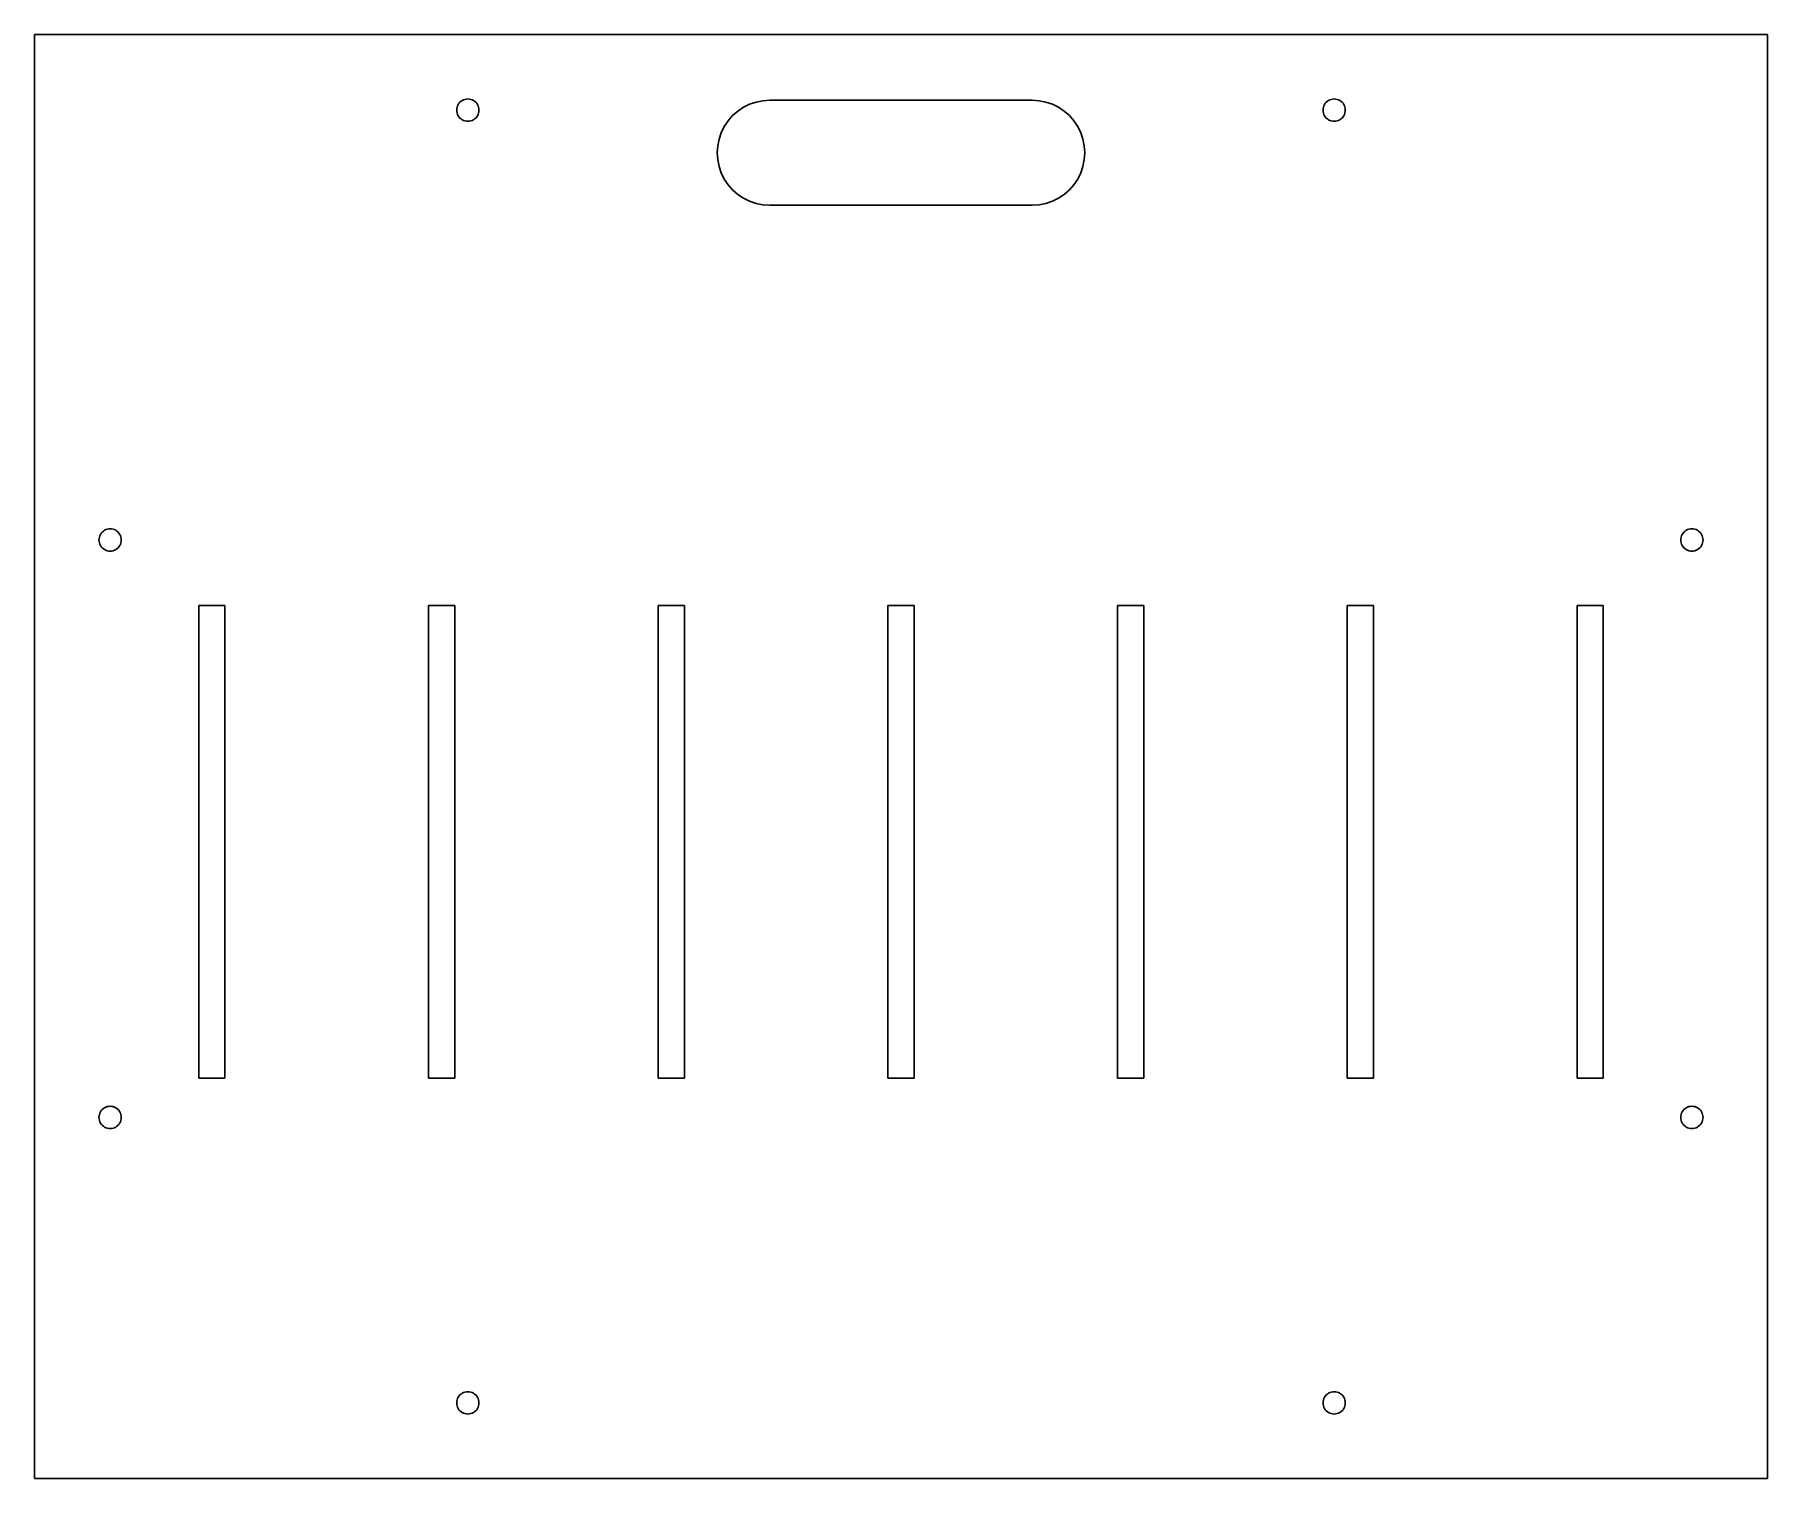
# Model space of a CAD drawing. Header units: metres. Extents: x 0 to 264, y 0 to 220.
import ezdxf

# ---------------------------------------------------------------- set-up
doc = ezdxf.new("R2010")
doc.units = ezdxf.units.M

msp = doc.modelspace()

# ---------------------------------------------------------------- linework, layer by layer
for p, q in [((264, 220), (0, 220)), ((0, 220), (0, 0)), ((264, 0), (264, 220)), ((64.3, 208.5), (64.3145, 208.722)), ((64.3145, 208.722), (64.3579, 208.94)), ((64.3579, 208.94), (64.4294, 209.151)), ((64.4294, 209.151), (64.5278, 209.35)), ((64.5278, 209.35), (64.6513, 209.535)), ((64.6513, 209.535), (64.7979, 209.702)), ((64.7979, 209.702), (64.9651, 209.849)), ((64.9651, 209.849), (65.15, 209.972)), ((65.15, 209.972), (65.3494, 210.071)), ((65.3494, 210.071), (65.56, 210.142)), ((65.56, 210.142), (65.7781, 210.185)), ((65.7781, 210.185), (66, 210.2)), ((66, 210.2), (66.2219, 210.185)), ((66.2219, 210.185), (66.44, 210.142)), ((66.44, 210.142), (66.6506, 210.071)), ((66.6506, 210.071), (66.85, 209.972)), ((66.85, 209.972), (67.0349, 209.849)), ((67.0349, 209.849), (67.2021, 209.702)), ((67.2021, 209.702), (67.3487, 209.535)), ((67.3487, 209.535), (67.4722, 209.35)), ((67.4722, 209.35), (67.5706, 209.151)), ((67.5706, 209.151), (67.6421, 208.94)), ((67.6421, 208.94), (67.6855, 208.722)), ((67.6855, 208.722), (67.7, 208.5)), ((107.13, 208.347), (108, 208.928)), ((108, 208.928), (108.939, 209.391)), ((108.939, 209.391), (109.929, 209.727)), ((109.929, 209.727), (110.956, 209.932)), ((110.956, 209.932), (112, 210)), ((112, 210), (152, 210)), ((152, 210), (153.044, 209.932)), ((153.044, 209.932), (154.071, 209.727)), ((154.071, 209.727), (155.061, 209.391)), ((155.061, 209.391), (156, 208.928)), ((156, 208.928), (156.87, 208.347)), ((196.3, 208.5), (196.315, 208.722)), ((196.315, 208.722), (196.358, 208.94)), ((196.358, 208.94), (196.429, 209.151)), ((196.429, 209.151), (196.528, 209.35)), ((196.528, 209.35), (196.651, 209.535)), ((196.651, 209.535), (196.798, 209.702)), ((196.798, 209.702), (196.965, 209.849)), ((196.965, 209.849), (197.15, 209.972)), ((197.15, 209.972), (197.349, 210.071)), ((197.349, 210.071), (197.56, 210.142)), ((197.56, 210.142), (197.778, 210.185)), ((197.778, 210.185), (198, 210.2)), ((198, 210.2), (198.222, 210.185)), ((198.222, 210.185), (198.44, 210.142)), ((198.44, 210.142), (198.651, 210.071)), ((198.651, 210.071), (198.85, 209.972)), ((198.85, 209.972), (199.035, 209.849)), ((199.035, 209.849), (199.202, 209.702)), ((199.202, 209.702), (199.349, 209.535)), ((199.349, 209.535), (199.472, 209.35)), ((199.472, 209.35), (199.571, 209.151)), ((199.571, 209.151), (199.642, 208.94)), ((199.642, 208.94), (199.685, 208.722)), ((199.685, 208.722), (199.7, 208.5)), ((64.3145, 208.278), (64.3, 208.5)), ((64.3579, 208.06), (64.3145, 208.278)), ((64.4294, 207.849), (64.3579, 208.06)), ((64.5278, 207.65), (64.4294, 207.849)), ((64.6513, 207.465), (64.5278, 207.65)), ((64.7979, 207.298), (64.6513, 207.465)), ((64.9651, 207.151), (64.7979, 207.298)), ((65.15, 207.028), (64.9651, 207.151)), ((65.3494, 206.929), (65.15, 207.028)), ((65.56, 206.858), (65.3494, 206.929)), ((65.7781, 206.815), (65.56, 206.858)), ((66, 206.8), (65.7781, 206.815)), ((66.2219, 206.815), (66, 206.8)), ((66.44, 206.858), (66.2219, 206.815)), ((66.6506, 206.929), (66.44, 206.858)), ((66.85, 207.028), (66.6506, 206.929)), ((67.0349, 207.151), (66.85, 207.028)), ((67.2021, 207.298), (67.0349, 207.151)), ((67.3487, 207.465), (67.2021, 207.298)), ((67.4722, 207.65), (67.3487, 207.465)), ((67.5706, 207.849), (67.4722, 207.65)), ((67.6421, 208.06), (67.5706, 207.849)), ((67.6855, 208.278), (67.6421, 208.06)), ((67.7, 208.5), (67.6855, 208.278)), ((104.609, 205.061), (105.072, 206)), ((105.072, 206), (105.653, 206.87)), ((105.653, 206.87), (106.343, 207.657)), ((106.343, 207.657), (107.13, 208.347)), ((156.87, 208.347), (157.657, 207.657)), ((157.657, 207.657), (158.347, 206.87)), ((158.347, 206.87), (158.928, 206)), ((158.928, 206), (159.391, 205.061)), ((196.315, 208.278), (196.3, 208.5)), ((196.358, 208.06), (196.315, 208.278)), ((196.429, 207.849), (196.358, 208.06)), ((196.528, 207.65), (196.429, 207.849)), ((196.651, 207.465), (196.528, 207.65)), ((196.798, 207.298), (196.651, 207.465)), ((196.965, 207.151), (196.798, 207.298)), ((197.15, 207.028), (196.965, 207.151)), ((197.349, 206.929), (197.15, 207.028)), ((197.56, 206.858), (197.349, 206.929)), ((197.778, 206.815), (197.56, 206.858)), ((198, 206.8), (197.778, 206.815)), ((198.222, 206.815), (198, 206.8)), ((198.44, 206.858), (198.222, 206.815)), ((198.651, 206.929), (198.44, 206.858)), ((198.85, 207.028), (198.651, 206.929)), ((199.035, 207.151), (198.85, 207.028)), ((199.202, 207.298), (199.035, 207.151)), ((199.349, 207.465), (199.202, 207.298)), ((199.472, 207.65), (199.349, 207.465)), ((199.571, 207.849), (199.472, 207.65)), ((199.642, 208.06), (199.571, 207.849)), ((199.685, 208.278), (199.642, 208.06)), ((199.7, 208.5), (199.685, 208.278)), ((104.068, 203.044), (104.273, 204.071)), ((104.273, 204.071), (104.609, 205.061)), ((159.391, 205.061), (159.727, 204.071)), ((159.727, 204.071), (159.932, 203.044)), ((104, 202), (104.068, 203.044)), ((104.068, 200.956), (104, 202)), ((104.273, 199.929), (104.068, 200.956)), ((159.932, 200.956), (159.727, 199.929)), ((159.932, 203.044), (160, 202)), ((160, 202), (159.932, 200.956)), ((104.609, 198.939), (104.273, 199.929)), ((105.072, 198), (104.609, 198.939)), ((105.653, 197.13), (105.072, 198)), ((158.928, 198), (158.347, 197.13)), ((159.391, 198.939), (158.928, 198)), ((159.727, 199.929), (159.391, 198.939)), ((106.343, 196.343), (105.653, 197.13)), ((107.13, 195.653), (106.343, 196.343)), ((108, 195.072), (107.13, 195.653)), ((156.87, 195.653), (156, 195.072)), ((157.657, 196.343), (156.87, 195.653)), ((158.347, 197.13), (157.657, 196.343)), ((108.939, 194.609), (108, 195.072)), ((109.929, 194.273), (108.939, 194.609)), ((110.956, 194.068), (109.929, 194.273)), ((112, 194), (110.956, 194.068)), ((152, 194), (112, 194)), ((153.044, 194.068), (152, 194)), ((154.071, 194.273), (153.044, 194.068)), ((155.061, 194.609), (154.071, 194.273)), ((156, 195.072), (155.061, 194.609)), ((9.79999, 143), (9.81453, 143.222)), ((9.81453, 142.778), (9.79999, 143)), ((9.81453, 143.222), (9.85793, 143.44)), ((9.85793, 142.56), (9.81453, 142.778)), ((9.85793, 143.44), (9.9294, 143.651)), ((9.9294, 142.349), (9.85793, 142.56)), ((9.9294, 143.651), (10.0278, 143.85)), ((10.0278, 143.85), (10.1513, 144.035)), ((10.1513, 144.035), (10.2979, 144.202)), ((10.2979, 144.202), (10.4651, 144.349)), ((10.4651, 144.349), (10.65, 144.472)), ((10.65, 144.472), (10.8494, 144.571)), ((10.8494, 144.571), (11.06, 144.642)), ((11.06, 144.642), (11.2781, 144.685)), ((11.2781, 144.685), (11.5, 144.7)), ((11.5, 144.7), (11.7219, 144.685)), ((11.7219, 144.685), (11.94, 144.642)), ((11.94, 144.642), (12.1506, 144.571)), ((12.1506, 144.571), (12.35, 144.472)), ((12.35, 144.472), (12.5349, 144.349)), ((12.5349, 144.349), (12.7021, 144.202)), ((12.7021, 144.202), (12.8487, 144.035)), ((12.8487, 144.035), (12.9722, 143.85)), ((12.9722, 143.85), (13.0706, 143.651)), ((13.0706, 143.651), (13.1421, 143.44)), ((13.1421, 142.56), (13.0706, 142.349)), ((13.1421, 143.44), (13.1855, 143.222)), ((13.1855, 142.778), (13.1421, 142.56)), ((13.1855, 143.222), (13.2, 143)), ((13.2, 143), (13.1855, 142.778)), ((250.8, 143), (250.815, 143.222)), ((250.815, 142.778), (250.8, 143)), ((250.815, 143.222), (250.858, 143.44)), ((250.858, 142.56), (250.815, 142.778)), ((250.858, 143.44), (250.929, 143.651)), ((250.929, 142.349), (250.858, 142.56)), ((250.929, 143.651), (251.028, 143.85)), ((251.028, 143.85), (251.151, 144.035)), ((251.151, 144.035), (251.298, 144.202)), ((251.298, 144.202), (251.465, 144.349)), ((251.465, 144.349), (251.65, 144.472)), ((251.65, 144.472), (251.849, 144.571)), ((251.849, 144.571), (252.06, 144.642)), ((252.06, 144.642), (252.278, 144.685)), ((252.278, 144.685), (252.5, 144.7)), ((252.5, 144.7), (252.722, 144.685)), ((252.722, 144.685), (252.94, 144.642)), ((252.94, 144.642), (253.151, 144.571)), ((253.151, 144.571), (253.35, 144.472)), ((253.35, 144.472), (253.535, 144.349)), ((253.535, 144.349), (253.702, 144.202)), ((253.702, 144.202), (253.849, 144.035)), ((253.849, 144.035), (253.972, 143.85)), ((253.972, 143.85), (254.071, 143.651)), ((254.071, 143.651), (254.142, 143.44)), ((254.142, 142.56), (254.071, 142.349)), ((254.142, 143.44), (254.185, 143.222)), ((254.185, 142.778), (254.142, 142.56)), ((254.185, 143.222), (254.2, 143)), ((254.2, 143), (254.185, 142.778)), ((10.0278, 142.15), (9.9294, 142.349)), ((10.1513, 141.965), (10.0278, 142.15)), ((10.2979, 141.798), (10.1513, 141.965)), ((10.4651, 141.651), (10.2979, 141.798)), ((10.65, 141.528), (10.4651, 141.651)), ((10.8494, 141.429), (10.65, 141.528)), ((11.06, 141.358), (10.8494, 141.429)), ((11.2781, 141.315), (11.06, 141.358)), ((11.5, 141.3), (11.2781, 141.315)), ((11.7219, 141.315), (11.5, 141.3)), ((11.94, 141.358), (11.7219, 141.315)), ((12.1506, 141.429), (11.94, 141.358)), ((12.35, 141.528), (12.1506, 141.429)), ((12.5349, 141.651), (12.35, 141.528)), ((12.7021, 141.798), (12.5349, 141.651)), ((12.8487, 141.965), (12.7021, 141.798)), ((12.9722, 142.15), (12.8487, 141.965)), ((13.0706, 142.349), (12.9722, 142.15)), ((251.028, 142.15), (250.929, 142.349)), ((251.151, 141.965), (251.028, 142.15)), ((251.298, 141.798), (251.151, 141.965)), ((251.465, 141.651), (251.298, 141.798)), ((251.65, 141.528), (251.465, 141.651)), ((251.849, 141.429), (251.65, 141.528)), ((252.06, 141.358), (251.849, 141.429)), ((252.278, 141.315), (252.06, 141.358)), ((252.5, 141.3), (252.278, 141.315)), ((252.722, 141.315), (252.5, 141.3)), ((252.94, 141.358), (252.722, 141.315)), ((253.151, 141.429), (252.94, 141.358)), ((253.35, 141.528), (253.151, 141.429)), ((253.535, 141.651), (253.35, 141.528)), ((253.702, 141.798), (253.535, 141.651)), ((253.849, 141.965), (253.702, 141.798)), ((253.972, 142.15), (253.849, 141.965)), ((254.071, 142.349), (253.972, 142.15)), ((25, 61), (25, 133)), ((25, 133), (29, 133)), ((29, 133), (29, 61)), ((60, 61), (60, 133)), ((60, 133), (64, 133)), ((64, 133), (64, 61)), ((95, 61), (95, 133)), ((95, 133), (99, 133)), ((99, 133), (99, 61)), ((130, 61), (130, 133)), ((130, 133), (134, 133)), ((134, 133), (134, 61)), ((165, 61), (165, 133)), ((165, 133), (169, 133)), ((169, 133), (169, 61)), ((200, 61), (200, 133)), ((200, 133), (204, 133)), ((204, 133), (204, 61)), ((235, 61), (235, 133)), ((235, 133), (239, 133)), ((239, 133), (239, 61)), ((29, 61), (25, 61)), ((64, 61), (60, 61)), ((99, 61), (95, 61)), ((134, 61), (130, 61)), ((169, 61), (165, 61)), ((204, 61), (200, 61)), ((239, 61), (235, 61)), ((9.85793, 55.44), (9.9294, 55.6506)), ((9.9294, 55.6506), (10.0278, 55.85)), ((10.0278, 55.85), (10.1513, 56.0349)), ((10.1513, 56.0349), (10.2979, 56.2021)), ((10.2979, 56.2021), (10.4651, 56.3487)), ((10.4651, 56.3487), (10.65, 56.4722)), ((10.65, 56.4722), (10.8494, 56.5706)), ((10.8494, 56.5706), (11.06, 56.6421)), ((11.06, 56.6421), (11.2781, 56.6855)), ((11.2781, 56.6855), (11.5, 56.7)), ((11.5, 56.7), (11.7219, 56.6855)), ((11.7219, 56.6855), (11.94, 56.6421)), ((11.94, 56.6421), (12.1506, 56.5706)), ((12.1506, 56.5706), (12.35, 56.4722)), ((12.35, 56.4722), (12.5349, 56.3487)), ((12.5349, 56.3487), (12.7021, 56.2021)), ((12.7021, 56.2021), (12.8487, 56.0349)), ((12.8487, 56.0349), (12.9722, 55.85)), ((12.9722, 55.85), (13.0706, 55.6506)), ((13.0706, 55.6506), (13.1421, 55.44)), ((250.858, 55.44), (250.929, 55.6506)), ((250.929, 55.6506), (251.028, 55.85)), ((251.028, 55.85), (251.151, 56.0349)), ((251.151, 56.0349), (251.298, 56.2021)), ((251.298, 56.2021), (251.465, 56.3487)), ((251.465, 56.3487), (251.65, 56.4722)), ((251.65, 56.4722), (251.849, 56.5706)), ((251.849, 56.5706), (252.06, 56.6421)), ((252.06, 56.6421), (252.278, 56.6855)), ((252.278, 56.6855), (252.5, 56.7)), ((252.5, 56.7), (252.722, 56.6855)), ((252.722, 56.6855), (252.94, 56.6421)), ((252.94, 56.6421), (253.151, 56.5706)), ((253.151, 56.5706), (253.35, 56.4722)), ((253.35, 56.4722), (253.535, 56.3487)), ((253.535, 56.3487), (253.702, 56.2021)), ((253.702, 56.2021), (253.849, 56.0349)), ((253.849, 56.0349), (253.972, 55.85)), ((253.972, 55.85), (254.071, 55.6506)), ((254.071, 55.6506), (254.142, 55.44)), ((9.79999, 55), (9.81453, 55.2219)), ((9.81453, 54.7781), (9.79999, 55)), ((9.81453, 55.2219), (9.85793, 55.44)), ((9.85793, 54.56), (9.81453, 54.7781)), ((9.9294, 54.3494), (9.85793, 54.56)), ((10.0278, 54.15), (9.9294, 54.3494)), ((10.1513, 53.9651), (10.0278, 54.15)), ((10.2979, 53.7979), (10.1513, 53.9651)), ((10.4651, 53.6513), (10.2979, 53.7979)), ((10.65, 53.5278), (10.4651, 53.6513)), ((10.8494, 53.4294), (10.65, 53.5278)), ((11.06, 53.3579), (10.8494, 53.4294)), ((11.2781, 53.3145), (11.06, 53.3579)), ((11.5, 53.3), (11.2781, 53.3145)), ((11.7219, 53.3145), (11.5, 53.3)), ((11.94, 53.3579), (11.7219, 53.3145)), ((12.1506, 53.4294), (11.94, 53.3579)), ((12.35, 53.5278), (12.1506, 53.4294)), ((12.5349, 53.6513), (12.35, 53.5278)), ((12.7021, 53.7979), (12.5349, 53.6513)), ((12.8487, 53.9651), (12.7021, 53.7979)), ((12.9722, 54.15), (12.8487, 53.9651)), ((13.0706, 54.3494), (12.9722, 54.15)), ((13.1421, 54.56), (13.0706, 54.3494)), ((13.1421, 55.44), (13.1855, 55.2219)), ((13.1855, 54.7781), (13.1421, 54.56)), ((13.1855, 55.2219), (13.2, 55)), ((13.2, 55), (13.1855, 54.7781)), ((250.8, 55), (250.815, 55.2219)), ((250.815, 54.7781), (250.8, 55)), ((250.815, 55.2219), (250.858, 55.44)), ((250.858, 54.56), (250.815, 54.7781)), ((250.929, 54.3494), (250.858, 54.56)), ((251.028, 54.15), (250.929, 54.3494)), ((251.151, 53.9651), (251.028, 54.15)), ((251.298, 53.7979), (251.151, 53.9651)), ((251.465, 53.6513), (251.298, 53.7979)), ((251.65, 53.5278), (251.465, 53.6513)), ((251.849, 53.4294), (251.65, 53.5278)), ((252.06, 53.3579), (251.849, 53.4294)), ((252.278, 53.3145), (252.06, 53.3579)), ((252.5, 53.3), (252.278, 53.3145)), ((252.722, 53.3145), (252.5, 53.3)), ((252.94, 53.3579), (252.722, 53.3145)), ((253.151, 53.4294), (252.94, 53.3579)), ((253.35, 53.5278), (253.151, 53.4294)), ((253.535, 53.6513), (253.35, 53.5278)), ((253.702, 53.7979), (253.535, 53.6513)), ((253.849, 53.9651), (253.702, 53.7979)), ((253.972, 54.15), (253.849, 53.9651)), ((254.071, 54.3494), (253.972, 54.15)), ((254.142, 54.56), (254.071, 54.3494)), ((254.142, 55.44), (254.185, 55.2219)), ((254.185, 54.7781), (254.142, 54.56)), ((254.185, 55.2219), (254.2, 55)), ((254.2, 55), (254.185, 54.7781)), ((64.3, 11.5), (64.3145, 11.7219)), ((64.3145, 11.2781), (64.3, 11.5)), ((64.3145, 11.7219), (64.3579, 11.94)), ((64.3579, 11.06), (64.3145, 11.2781)), ((64.3579, 11.94), (64.4294, 12.1506)), ((64.4294, 10.8494), (64.3579, 11.06)), ((64.4294, 12.1506), (64.5278, 12.35)), ((64.5278, 10.65), (64.4294, 10.8494)), ((64.5278, 12.35), (64.6513, 12.5349)), ((64.6513, 10.4651), (64.5278, 10.65)), ((64.6513, 12.5349), (64.7979, 12.7021)), ((64.7979, 12.7021), (64.9651, 12.8487)), ((64.9651, 12.8487), (65.15, 12.9722)), ((65.15, 12.9722), (65.3494, 13.0706)), ((65.3494, 13.0706), (65.56, 13.1421)), ((65.56, 13.1421), (65.7781, 13.1855)), ((65.7781, 13.1855), (66, 13.2)), ((66, 13.2), (66.2219, 13.1855)), ((66.2219, 13.1855), (66.44, 13.1421)), ((66.44, 13.1421), (66.6506, 13.0706)), ((66.6506, 13.0706), (66.85, 12.9722)), ((66.85, 12.9722), (67.0349, 12.8487)), ((67.0349, 12.8487), (67.2021, 12.7021)), ((67.2021, 12.7021), (67.3487, 12.5349)), ((67.3487, 12.5349), (67.4722, 12.35)), ((67.4722, 10.65), (67.3487, 10.4651)), ((67.4722, 12.35), (67.5706, 12.1506)), ((67.5706, 10.8494), (67.4722, 10.65)), ((67.5706, 12.1506), (67.6421, 11.94)), ((67.6421, 11.06), (67.5706, 10.8494)), ((67.6421, 11.94), (67.6855, 11.7219)), ((67.6855, 11.2781), (67.6421, 11.06)), ((67.6855, 11.7219), (67.7, 11.5)), ((67.7, 11.5), (67.6855, 11.2781)), ((196.3, 11.5), (196.315, 11.7219)), ((196.315, 11.2781), (196.3, 11.5)), ((196.315, 11.7219), (196.358, 11.94)), ((196.358, 11.06), (196.315, 11.2781)), ((196.358, 11.94), (196.429, 12.1506)), ((196.429, 10.8494), (196.358, 11.06)), ((196.429, 12.1506), (196.528, 12.35)), ((196.528, 10.65), (196.429, 10.8494)), ((196.528, 12.35), (196.651, 12.5349)), ((196.651, 10.4651), (196.528, 10.65)), ((196.651, 12.5349), (196.798, 12.7021)), ((196.798, 12.7021), (196.965, 12.8487)), ((196.965, 12.8487), (197.15, 12.9722)), ((197.15, 12.9722), (197.349, 13.0706)), ((197.349, 13.0706), (197.56, 13.1421)), ((197.56, 13.1421), (197.778, 13.1855)), ((197.778, 13.1855), (198, 13.2)), ((198, 13.2), (198.222, 13.1855)), ((198.222, 13.1855), (198.44, 13.1421)), ((198.44, 13.1421), (198.651, 13.0706)), ((198.651, 13.0706), (198.85, 12.9722)), ((198.85, 12.9722), (199.035, 12.8487)), ((199.035, 12.8487), (199.202, 12.7021)), ((199.202, 12.7021), (199.349, 12.5349)), ((199.349, 12.5349), (199.472, 12.35)), ((199.472, 10.65), (199.349, 10.4651)), ((199.472, 12.35), (199.571, 12.1506)), ((199.571, 10.8494), (199.472, 10.65)), ((199.571, 12.1506), (199.642, 11.94)), ((199.642, 11.06), (199.571, 10.8494)), ((199.642, 11.94), (199.685, 11.7219)), ((199.685, 11.2781), (199.642, 11.06)), ((199.685, 11.7219), (199.7, 11.5)), ((199.7, 11.5), (199.685, 11.2781)), ((64.7979, 10.2979), (64.6513, 10.4651)), ((64.9651, 10.1513), (64.7979, 10.2979)), ((65.15, 10.0278), (64.9651, 10.1513)), ((65.3494, 9.9294), (65.15, 10.0278)), ((65.56, 9.85793), (65.3494, 9.9294)), ((65.7781, 9.81453), (65.56, 9.85793)), ((66, 9.79999), (65.7781, 9.81453)), ((66.2219, 9.81453), (66, 9.79999)), ((66.44, 9.85793), (66.2219, 9.81453)), ((66.6506, 9.9294), (66.44, 9.85793)), ((66.85, 10.0278), (66.6506, 9.9294)), ((67.0349, 10.1513), (66.85, 10.0278)), ((67.2021, 10.2979), (67.0349, 10.1513)), ((67.3487, 10.4651), (67.2021, 10.2979)), ((196.798, 10.2979), (196.651, 10.4651)), ((196.965, 10.1513), (196.798, 10.2979)), ((197.15, 10.0278), (196.965, 10.1513)), ((197.349, 9.9294), (197.15, 10.0278)), ((197.56, 9.85793), (197.349, 9.9294)), ((197.778, 9.81453), (197.56, 9.85793)), ((198, 9.79999), (197.778, 9.81453)), ((198.222, 9.81453), (198, 9.79999)), ((198.44, 9.85793), (198.222, 9.81453)), ((198.651, 9.9294), (198.44, 9.85793)), ((198.85, 10.0278), (198.651, 9.9294)), ((199.035, 10.1513), (198.85, 10.0278)), ((199.202, 10.2979), (199.035, 10.1513)), ((199.349, 10.4651), (199.202, 10.2979)), ((0, 0), (264, 0))]:
    msp.add_line(p, q)

doc.saveas('drawing.dxf')
